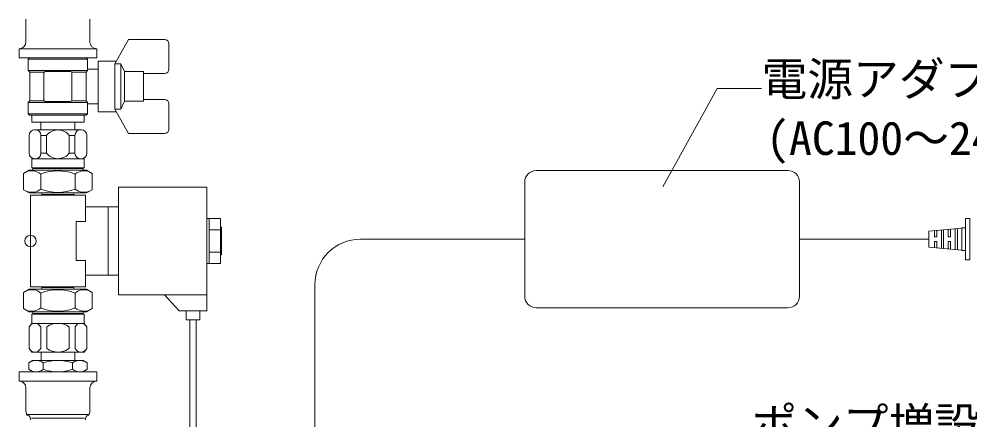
# Model space of a CAD drawing. Units: millimetres, scale not verified. Extents: x -1916 to 1917, y -1364 to 1364.
# Drawn here: x 1220.2 to 1635.6, y -424.1 to -248.7 of the extents above; entities that cross this region are included whole.
import ezdxf
from ezdxf.enums import TextEntityAlignment as Align

# ---------------------------------------------------------------- set-up
doc = ezdxf.new("R2010")
doc.units = ezdxf.units.MM
doc.header["$LTSCALE"] = 10
doc.header["$PDMODE"] = 32
doc.header["$PDSIZE"] = 5
for name, color, linetype, lineweight in [('0-0_0', 7, 'Continuous', 9), ('0-1_A-2', 4, 'Continuous', 5), ('0-6_A-7', 7, 'Continuous', 9), ('1-5_F-1', 4, 'Continuous', 5)]:
    doc.layers.add(name, color=color, linetype=linetype, lineweight=lineweight)
doc.styles.add('ＭＳ ゴシック', font='')
doc.styles.get('ＭＳ ゴシック').set_extended_font_data('MS Gothic')

msp = doc.modelspace()

# ---------------------------------------------------------------- linework, layer by layer
at = {"layer": '0-0_0'}
for p, q in [((1446.09, -314.99), (1556.09, -314.99)), ((1441.09, -369.99), (1441.09, -319.99)), ((1561.09, -319.99), (1561.09, -369.99)), ((1633.61, -335.99), (1635.61, -335.99)), ((1633.61, -335.99), (1633.61, -353.99)), ((1635.61, -335.99), (1635.61, -353.99)), ((1617.61, -341.49), (1632.11, -340.13)), ((1627.11, -343.99), (1627.11, -340.6)), ((1629.11, -349.57), (1629.11, -340.41)), ((1630.11, -349.66), (1630.11, -340.32)), ((1633.61, -339.99), (1632.11, -339.99)), ((1632.11, -349.99), (1632.11, -339.99)), ((1617.61, -348.49), (1617.61, -341.49)), ((1620.11, -343.99), (1620.11, -341.25)), ((1623.11, -349), (1623.11, -340.97)), ((1624.11, -349.1), (1624.11, -340.88)), ((1626.11, -343.99), (1626.11, -340.69)), ((1626.11, -343.99), (1627.11, -343.99)), ((1369.39, -344.99), (1441.09, -344.99)), ((1561.09, -344.99), (1617.61, -344.99)), ((1617.61, -348.49), (1632.11, -349.85)), ((1620.11, -345.99), (1620.11, -348.72)), ((1626.11, -345.99), (1627.11, -345.99)), ((1626.11, -349.29), (1626.11, -345.99)), ((1627.11, -349.38), (1627.11, -345.99)), ((1633.61, -349.99), (1632.11, -349.99)), ((1633.61, -353.99), (1635.61, -353.99)), ((1349.39, -460.37), (1349.39, -364.99)), ((1556.09, -374.99), (1446.09, -374.99))]:
    msp.add_line(p, q, dxfattribs=at)
for points in [[(1620.11, -343.99), (1621.11, -343.99), (1621.11, -341.16)], [(1620.11, -345.99), (1621.11, -345.99), (1621.11, -348.82)]]:
    msp.add_lwpolyline(points, dxfattribs=at)
for centre, radius, start, end in [((1446.09, -319.99), 5, 90, 180), ((1556.09, -319.99), 5, 0, 90), ((1369.39, -364.99), 20, 90, 180), ((1446.09, -369.99), 5, 180, 270), ((1556.09, -369.99), 5, 270, 0)]:
    msp.add_arc(centre, radius, start, end, dxfattribs=at)
at = {"layer": '0-1_A-2', "color": 7, "lineweight": 9}
for p, q in [((1294.85, -601.99), (1294.85, -383.02)), ((1297.48, -601.24), (1297.48, -383.02))]:
    msp.add_line(p, q, dxfattribs=at)
at = {"layer": '0-6_A-7'}
for p, q in [((1501.41, -322.09), (1525.19, -279.11)), ((1525.19, -279.11), (1544.54, -279.11))]:
    msp.add_line(p, q, dxfattribs=at)
at = {"layer": '1-5_F-1'}
for p, q in [((1223.16, -248.72), (1223.16, -258.72)), ((1251.16, -248.72), (1251.16, -258.72)), ((1220.16, -261.72), (1254.16, -261.72)), ((1220.16, -261.72), (1220.16, -265.72)), ((1254.16, -261.72), (1254.16, -265.72)), ((1283.76, -257.64), (1267.93, -257.64)), ((1285.66, -270.61), (1285.66, -259.55)), ((1220.16, -265.72), (1254.16, -265.72)), ((1224.2, -266.3), (1224.2, -271.25)), ((1250.13, -266.3), (1250.13, -271.25)), ((1254.78, -267.17), (1254.78, -289.29)), ((1262.65, -267.17), (1254.78, -267.17)), ((1264.69, -268.32), (1262.02, -268.32)), ((1264.69, -268.32), (1266.22, -271.75)), ((1264.69, -268.32), (1264.69, -288.15)), ((1224.2, -271.25), (1224.89, -271.94)), ((1231.15, -271.94), (1224.89, -271.94)), ((1224.89, -271.94), (1224.89, -284.52)), ((1231.06, -272.24), (1231.06, -284.03)), ((1231.06, -272.24), (1231.06, -284.22)), ((1242.69, -271.67), (1231.64, -271.67)), ((1249.44, -271.94), (1243.18, -271.94)), ((1243.27, -272.24), (1243.27, -284.22)), ((1250.13, -271.25), (1249.44, -271.94)), ((1249.44, -271.94), (1249.44, -284.52)), ((1254.78, -270.61), (1250.13, -270.61)), ((1266.22, -271.75), (1266.22, -284.72)), ((1274.61, -271.75), (1266.22, -271.75)), ((1274.61, -271.75), (1274.61, -284.72)), ((1283.76, -272.51), (1274.61, -272.51)), ((1224.2, -285.21), (1224.89, -284.52)), ((1224.2, -290.17), (1224.2, -285.21)), ((1231.15, -284.52), (1224.89, -284.52)), ((1242.69, -284.79), (1231.64, -284.79)), ((1249.44, -284.52), (1243.18, -284.52)), ((1250.13, -285.21), (1249.44, -284.52)), ((1250.13, -290.17), (1250.13, -285.21)), ((1254.78, -285.86), (1250.13, -285.86)), ((1266.22, -284.72), (1264.69, -288.15)), ((1274.61, -284.72), (1266.22, -284.72)), ((1283.76, -283.95), (1274.61, -283.95)), ((1285.66, -296.92), (1285.66, -285.86)), ((1225.72, -290.74), (1225.72, -293.79)), ((1248.61, -290.74), (1248.61, -293.79)), ((1262.65, -289.29), (1254.78, -289.29)), ((1264.69, -288.15), (1262.02, -288.15)), ((1248.61, -293.79), (1225.72, -293.79)), ((1229.73, -297.22), (1229.73, -293.79)), ((1244.6, -297.22), (1244.6, -293.79)), ((1226.87, -297.22), (1247.46, -297.22)), ((1283.76, -298.83), (1267.93, -298.83)), ((1224.58, -307.52), (1224.58, -299.51)), ((1224.58, -307.52), (1224.58, -299.51)), ((1229.73, -307.52), (1229.73, -299.51)), ((1229.73, -307.52), (1229.73, -299.51)), ((1229.73, -299.7), (1232.21, -299.7)), ((1232.21, -299.7), (1232.21, -307.33)), ((1242.12, -299.7), (1244.6, -299.7)), ((1242.12, -299.7), (1242.12, -307.33)), ((1244.6, -307.52), (1244.6, -299.51)), ((1244.6, -307.52), (1244.6, -299.51)), ((1249.75, -307.52), (1249.75, -299.51)), ((1229.73, -307.33), (1232.21, -307.33)), ((1242.12, -307.33), (1244.6, -307.33)), ((1225.72, -309.81), (1225.72, -313.81)), ((1226.87, -309.81), (1247.46, -309.81)), ((1222.15, -316.26), (1224.66, -314.81)), ((1249.66, -314.81), (1224.66, -314.81)), ((1225.72, -313.81), (1248.61, -313.81)), ((1226.47, -313.81), (1226.16, -314.07)), ((1226.16, -314.07), (1226.16, -314.41)), ((1226.16, -314.07), (1248.16, -314.07)), ((1247.86, -313.81), (1226.47, -313.81)), ((1247.86, -313.81), (1248.16, -314.07)), ((1248.16, -314.07), (1248.16, -314.41)), ((1252.18, -316.26), (1249.66, -314.81)), ((1222.15, -316.26), (1222.15, -323.36)), ((1229.66, -316.55), (1229.66, -323.07)), ((1244.67, -316.55), (1244.67, -323.07)), ((1252.18, -316.26), (1252.18, -323.36)), ((1222.15, -323.36), (1224.66, -324.81)), ((1252.18, -323.36), (1249.66, -324.81)), ((1263.66, -322.31), (1263.66, -369.31)), ((1302.16, -322.31), (1263.66, -322.31)), ((1302.16, -322.31), (1302.16, -376.31)), ((1249.66, -324.81), (1224.66, -324.81)), ((1225.16, -365.81), (1225.16, -325.81)), ((1249.16, -325.81), (1225.16, -325.81)), ((1230.16, -325.21), (1230.16, -325.51)), ((1230.43, -325.81), (1230.16, -325.51)), ((1244.16, -325.51), (1230.16, -325.51)), ((1230.43, -325.81), (1243.9, -325.81)), ((1243.9, -325.81), (1244.16, -325.51)), ((1244.16, -325.21), (1244.16, -325.51)), ((1249.16, -337.28), (1249.16, -325.81)), ((1263.66, -330.81), (1249.16, -330.81)), ((1259.16, -360.81), (1259.16, -330.81)), ((1308.16, -335.99), (1302.16, -335.99)), ((1303.16, -335.99), (1303.16, -355.62)), ((1308.16, -335.99), (1308.16, -355.62)), ((1245.16, -337.28), (1245.16, -354.33)), ((1249.16, -337.28), (1245.16, -337.28)), ((1308.66, -339.81), (1308.16, -339.81)), ((1308.66, -340.35), (1308.16, -340.35)), ((1308.66, -351.81), (1308.66, -339.81)), ((1308.16, -340.9), (1303.16, -340.9)), ((1308.16, -350.72), (1303.16, -350.72)), ((1308.66, -351.27), (1308.16, -351.27)), ((1308.66, -351.81), (1308.16, -351.81)), ((1249.16, -354.33), (1245.16, -354.33)), ((1249.16, -365.81), (1249.16, -354.33)), ((1308.16, -355.62), (1302.16, -355.62)), ((1263.66, -360.81), (1249.16, -360.81)), ((1222.15, -368.26), (1224.66, -366.81)), ((1222.15, -375.36), (1222.15, -368.26)), ((1249.66, -366.81), (1224.66, -366.81)), ((1249.16, -365.81), (1225.16, -365.81)), ((1229.66, -375.07), (1229.66, -368.55)), ((1230.43, -365.81), (1230.16, -366.11)), ((1230.16, -366.41), (1230.16, -366.11)), ((1244.16, -366.11), (1230.16, -366.11)), ((1230.43, -365.81), (1243.9, -365.81)), ((1243.9, -365.81), (1244.16, -366.11)), ((1244.16, -366.41), (1244.16, -366.11)), ((1244.67, -375.07), (1244.67, -368.55)), ((1252.18, -368.26), (1249.66, -366.81)), ((1252.18, -375.36), (1252.18, -368.26)), ((1302.16, -369.31), (1263.66, -369.31)), ((1222.15, -375.36), (1224.66, -376.81)), ((1249.66, -376.81), (1224.66, -376.81)), ((1225.72, -377.81), (1248.61, -377.81)), ((1225.72, -381.81), (1225.72, -377.81)), ((1226.16, -377.55), (1226.16, -377.21)), ((1226.47, -377.81), (1226.16, -377.55)), ((1226.16, -377.55), (1248.16, -377.55)), ((1247.86, -377.81), (1226.47, -377.81)), ((1247.86, -377.81), (1248.16, -377.55)), ((1248.16, -377.55), (1248.16, -377.21)), ((1252.18, -375.36), (1249.66, -376.81)), ((1293.16, -376.31), (1293.16, -380.31)), ((1224.6, -383.36), (1225.76, -381.81)), ((1225.76, -381.81), (1248.57, -381.81)), ((1249.73, -383.36), (1248.57, -381.81)), ((1294.85, -383.02), (1294.85, -380.31)), ((1297.48, -383.02), (1297.48, -380.31)), ((1224.6, -392.83), (1224.6, -383.36)), ((1229.62, -392.83), (1229.62, -383.36)), ((1232.33, -392.83), (1232.33, -383.36)), ((1242, -392.83), (1242, -383.36)), ((1244.7, -392.83), (1244.7, -383.36)), ((1249.73, -392.83), (1249.73, -383.36)), ((1224.6, -392.83), (1225.76, -394.38)), ((1224.6, -392.83), (1225.76, -394.38)), ((1225.76, -394.38), (1248.57, -394.38)), ((1229.82, -398.05), (1229.82, -394.38)), ((1244.51, -398.05), (1244.51, -394.38)), ((1249.73, -392.83), (1248.57, -394.38)), ((1249.73, -392.83), (1248.57, -394.38)), ((1224.4, -399.02), (1226.08, -398.05)), ((1226.08, -398.05), (1248.25, -398.05)), ((1249.92, -399.02), (1248.25, -398.05)), ((1249.92, -399.02), (1248.25, -398.05)), ((1224.4, -401.92), (1224.4, -399.02)), ((1224.4, -401.92), (1226.53, -403.08)), ((1230.78, -401.92), (1230.78, -399.02)), ((1243.54, -401.92), (1243.54, -399.02)), ((1243.54, -401.92), (1243.54, -399.02)), ((1249.92, -401.92), (1247.8, -403.08)), ((1249.92, -401.92), (1247.8, -403.08)), ((1249.92, -401.92), (1249.92, -399.02)), ((1249.92, -401.92), (1249.92, -399.02)), ((1220.16, -403.08), (1254.16, -403.08)), ((1220.16, -407.08), (1220.16, -403.08)), ((1220.16, -407.08), (1254.16, -407.08)), ((1226.53, -403.08), (1247.8, -403.08)), ((1254.16, -407.08), (1254.16, -403.08)), ((1223.16, -420.08), (1223.16, -410.08)), ((1251.16, -420.08), (1251.16, -410.08)), ((1237.16, -421.64), (1223.84, -421.64)), ((1237.16, -423.22), (1225.55, -423.22)), ((1237.16, -421.64), (1250.49, -421.64)), ((1237.16, -423.22), (1248.78, -423.22))]:
    msp.add_line(p, q, dxfattribs=at)
for points in [[(1267.93, -257.64), (1262.02, -268.32), (1262.02, -288.15), (1267.93, -298.83)], [(1250.13, -266.3), (1224.2, -266.3), (1224.77, -265.72)], [(1250.13, -266.3), (1249.56, -265.72), (1224.77, -265.72)], [(1250.13, -266.3), (1250.13, -271.25), (1224.2, -271.25)], [(1250.13, -290.17), (1250.13, -285.21), (1224.2, -285.21)], [(1250.13, -290.17), (1224.2, -290.17), (1224.77, -290.74)], [(1250.13, -290.17), (1249.56, -290.74), (1224.77, -290.74)], [(1225.72, -309.81), (1248.61, -309.81), (1248.61, -313.81)], [(1302.16, -376.31), (1290.16, -376.31), (1283.66, -369.31)], [(1225.72, -381.81), (1248.61, -381.81), (1248.61, -377.81)], [(1299.16, -376.31), (1299.16, -380.31), (1293.16, -380.31)], [(1248.57, -394.38), (1249.73, -392.83), (1249.73, -383.36), (1248.57, -381.81)]]:
    msp.add_lwpolyline(points, dxfattribs=at)
for centre, radius, start, end in [((1220.16, -258.72), 3, 270, 0), ((1254.16, -258.72), 3, 180, 270), ((1283.76, -259.55), 1.91, 0, 90), ((1231.64, -272.24), 0.572, 90, 180), ((1242.69, -272.24), 0.572, 0, 90), ((1283.76, -270.61), 1.91, 270, 0), ((1231.64, -284.22), 0.572, 180, 270), ((1242.69, -284.22), 0.572, 270, 0), ((1283.76, -285.86), 1.91, 0, 90), ((1226.87, -299.51), 2.29, 90, 180), ((1226.87, -299.51), 2.29, 90, 180), ((1227.44, -299.51), 2.29, 0, 90), ((1237.16, -303.42), 6.2, 36.8699, 143.1301), ((1246.89, -299.51), 2.29, 90, 180), ((1247.46, -299.51), 2.29, 0, 90), ((1283.76, -296.92), 1.91, 270, 0), ((1237.16, -303.61), 6.2, 216.8699, 323.1301), ((1226.87, -307.52), 2.29, 180, 270), ((1226.87, -307.52), 2.29, 180, 270), ((1227.44, -307.52), 2.29, 270, 0), ((1246.89, -307.52), 2.29, 180, 270), ((1247.46, -307.52), 2.29, 270, 0), ((1225.69, -321.23), 6.14, 49.7572, 111.8198), ((1225.76, -314.41), 0.4, 270, 0), ((1237.16, -335.25), 20.15, 68.1346, 111.8654), ((1248.64, -321.23), 6.14, 68.1802, 130.2428), ((1248.56, -314.41), 0.4, 180, 270), ((1225.69, -318.38), 6.14, 248.1802, 310.2428), ((1237.16, -304.37), 20.15, 248.1345, 291.8655), ((1248.64, -318.38), 6.14, 229.7572, 291.8198), ((1229.76, -325.21), 0.4, 0, 90), ((1244.56, -325.21), 0.4, 90, 180), ((1225.69, -373.23), 6.14, 49.7572, 111.8198), ((1237.16, -387.25), 20.15, 68.1346, 111.8654), ((1229.76, -366.41), 0.4, 270, 0), ((1244.56, -366.41), 0.4, 180, 270), ((1248.64, -373.23), 6.14, 68.1802, 130.2428), ((1225.69, -370.38), 6.14, 248.1802, 310.2428), ((1225.76, -377.21), 0.4, 0, 90), ((1237.16, -356.37), 20.15, 248.1345, 291.8655), ((1248.64, -370.38), 6.14, 229.7572, 291.8198), ((1248.56, -377.21), 0.4, 90, 180), ((1227.11, -384.62), 2.81, 26.785, 153.215), ((1237.16, -390.13), 8.32, 54.5107, 125.4893), ((1247.22, -384.62), 2.81, 26.785, 153.215), ((1227.11, -391.56), 2.81, 206.785, 333.215), ((1237.16, -386.05), 8.32, 234.5107, 305.4893), ((1247.22, -391.56), 2.81, 206.785, 333.215), ((1227.59, -403.8), 5.75, 56.2832, 123.7168), ((1237.16, -419.59), 21.54, 72.7687, 107.2313), ((1246.73, -403.8), 5.75, 56.2832, 123.7168), ((1227.59, -398.11), 4.97, 230.0338, 309.9662), ((1237.16, -384.95), 18.12, 249.3903, 290.6097), ((1246.73, -398.11), 4.97, 230.0338, 309.9662), ((1220.16, -410.08), 3, 0, 90), ((1254.16, -410.08), 3, 90, 180)]:
    msp.add_arc(centre, radius, start, end, dxfattribs=at)
for centre, start_param, end_param in [((1224.16, -420.08), 4.712389, 6.283185), ((1224.16, -424.08), 1.570796, 3.141593), ((1250.16, -424.08), 3.141593, 4.712389), ((1250.16, -420.08), 6.283185, 7.853982)]:
    msp.add_ellipse(centre, major_axis=(0, -2), ratio=0.5, start_param=start_param, end_param=end_param, dxfattribs=at)
msp.add_point((1225.16, -345.81), dxfattribs=at)

# ---------------------------------------------------------------- texts
at = {"layer": '0-6_A-7', "style": 'ＭＳ ゴシック'}
for s, p in [('電源アダプター', (1544.54, -286.67)), ('(AC100～240V→DC12V)', (1546.58, -312.57)), ('ポンプ増設器', (1540.05, -437.73))]:
    msp.add_text(s, height=14.66, dxfattribs=at).set_placement(p, align=Align.BOTTOM_LEFT)

doc.saveas('drawing.dxf')
